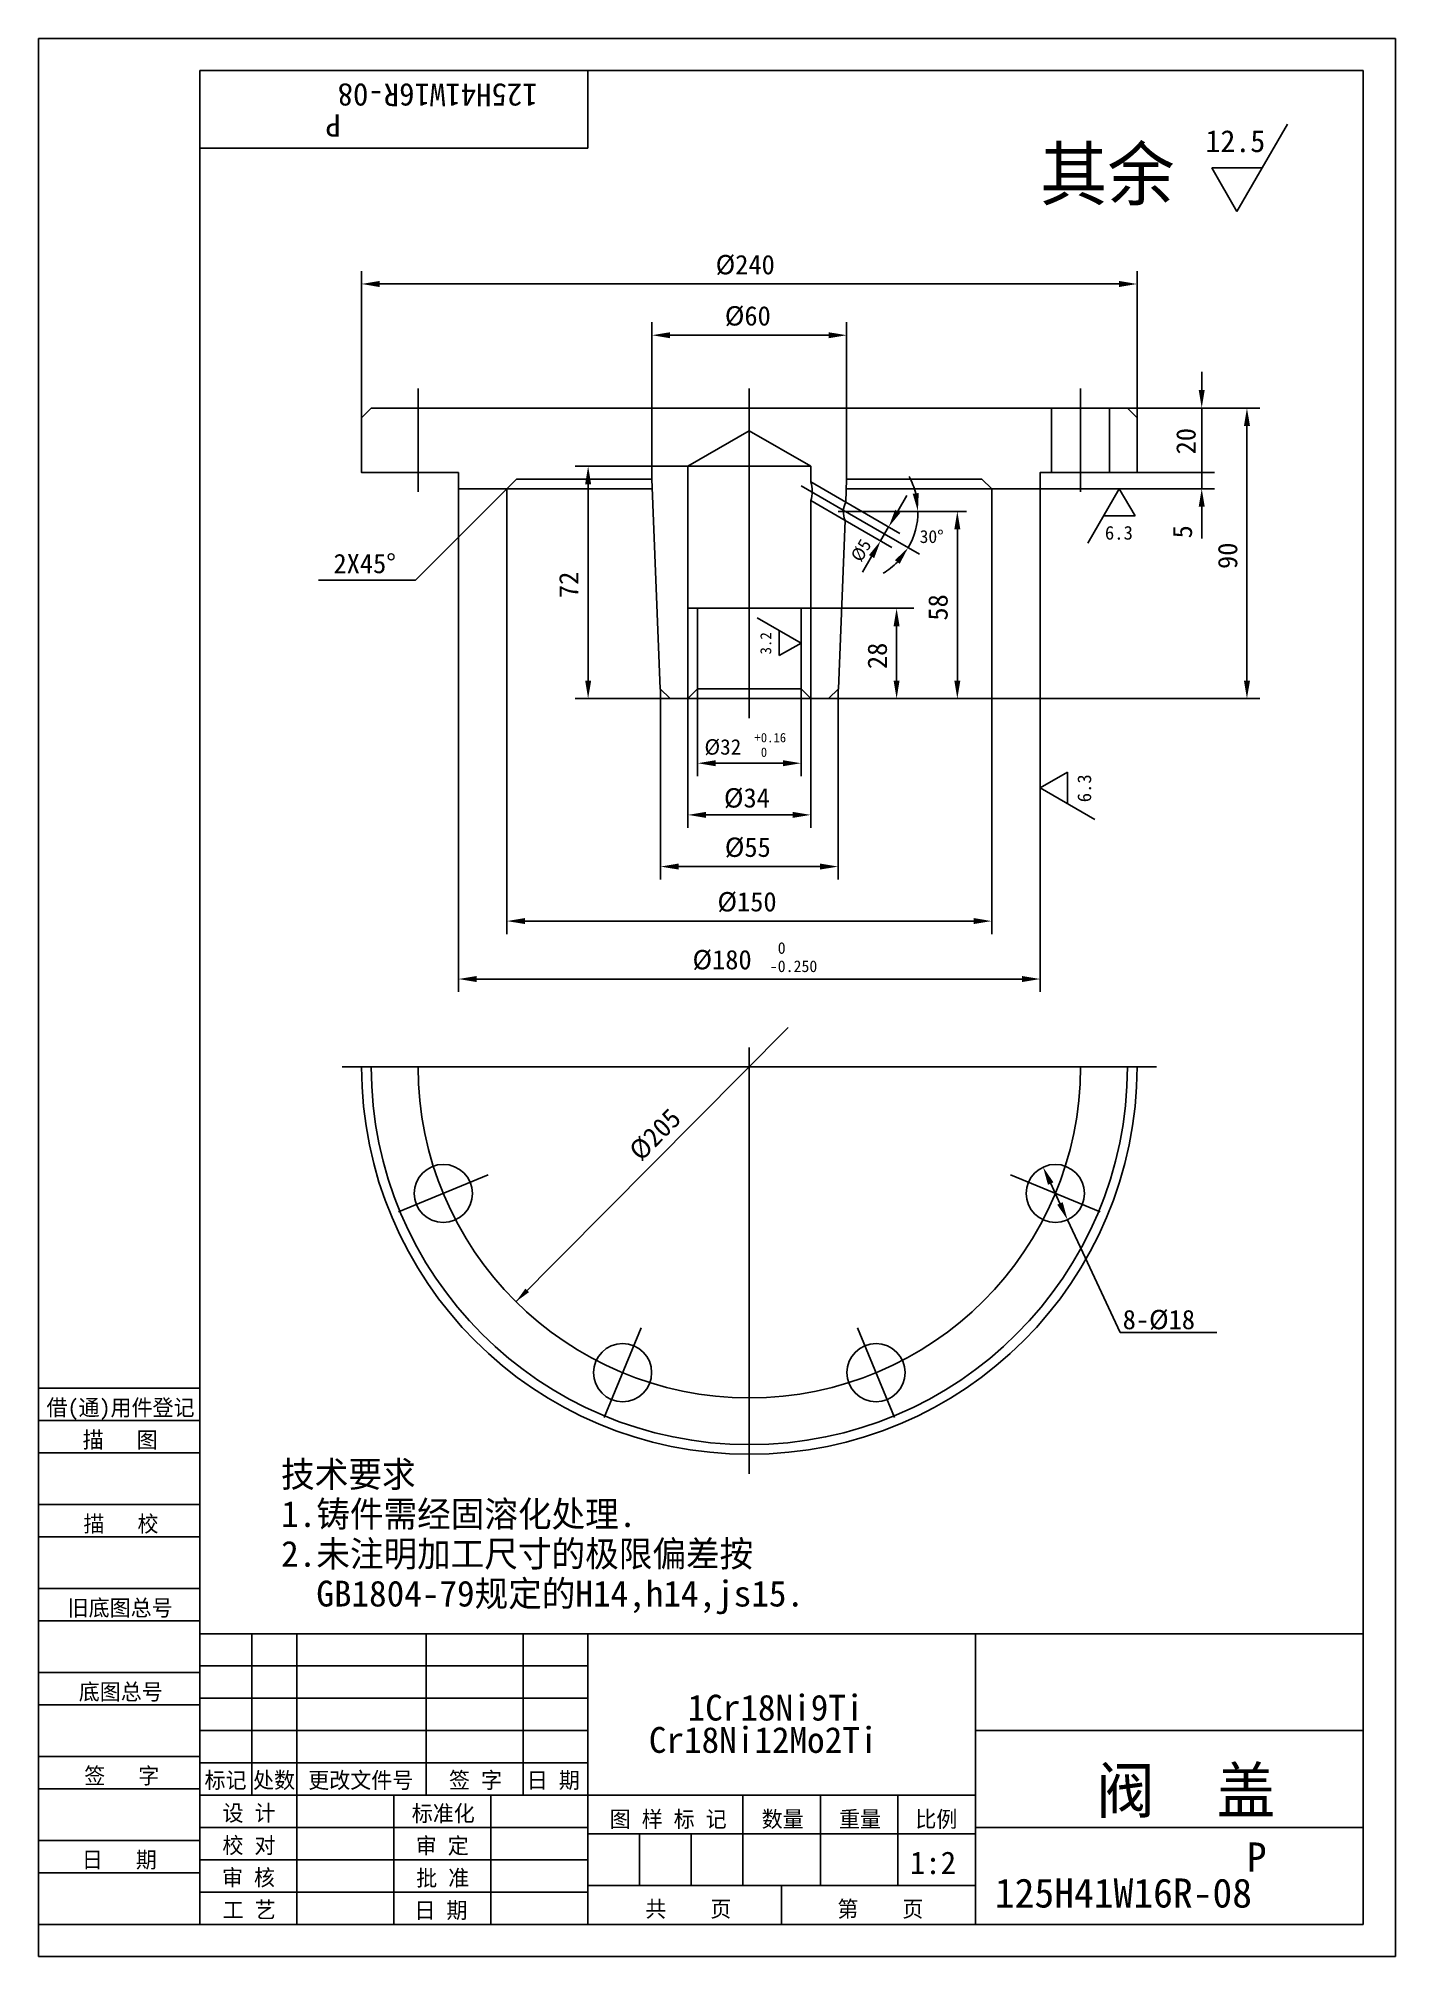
# Model space of a CAD drawing. Header units: metres. Extents: x 0 to 210, y 0 to 297.
import ezdxf

# ---------------------------------------------------------------- set-up
doc = ezdxf.new("R2010")
doc.units = ezdxf.units.M
for name, color, linetype in [('C', 6, 'Continuous'), ('D', 1, 'Continuous'), ('FL', 5, 'Continuous'), ('T', 7, 'Continuous'), ('TL', 4, 'Continuous')]:
    doc.layers.add(name, color=color, linetype=linetype)

# ---------------------------------------------------------------- blocks, each defined once
blk = doc.blocks.new('TUKUN4')
at = {"layer": 'FL'}
for p, q in [((0, 297), (0, 0)), ((210, 297), (0, 297)), ((210, 0), (210, 297)), ((0, 78), (25, 78)), ((0, 70), (25, 70)), ((0, 65), (25, 65)), ((0, 57), (25, 57)), ((0, 52), (25, 52)), ((33, 25), (33, 50)), ((40, 5), (40, 50)), ((60, 25), (60, 50)), ((75, 25), (75, 50)), ((25, 45), (85, 45)), ((0, 44), (25, 44)), ((0, 39), (25, 39)), ((25, 40), (85, 40)), ((25, 35), (85, 35)), ((0, 31), (25, 31)), ((25, 30), (85, 30)), ((0, 26), (25, 26)), ((70, 5), (70, 25)), ((0, 18), (25, 18)), ((25, 20), (85, 20)), ((25, 15), (85, 15)), ((0, 13), (25, 13)), ((25, 10), (85, 10)), ((0, 0), (210, 0))]:
    blk.add_line(p, q, dxfattribs=at)
at = {"layer": 'TL'}
for p, q in [((25, 5), (25, 292)), ((205, 292), (25, 292)), ((85, 292), (85, 280)), ((205, 5), (205, 292)), ((85, 280), (25, 280)), ((0, 88), (25, 88)), ((0, 83), (25, 83)), ((205, 50), (25, 50)), ((85, 5), (85, 50)), ((145, 5), (145, 50)), ((205, 35), (145, 35)), ((145, 25), (25, 25)), ((55, 5), (55, 25)), ((109, 11), (109, 25)), ((121, 11), (121, 25)), ((133, 11), (133, 25)), ((85, 19), (145, 19)), ((93, 11), (93, 19)), ((101, 11), (101, 19)), ((205, 20), (145, 20)), ((145, 11), (85, 11)), ((115, 5), (115, 11)), ((0, 5), (205, 5))]:
    blk.add_line(p, q, dxfattribs=at)
at = {"layer": 'T'}
for s, p in [('借(通)用件登记', (1.26, 83.76)), ('描   图', (6.86, 78.76)), ('描   校', (6.98, 65.76)), ('旧底图总号', (4.52, 52.76)), ('底图总号', (6.25, 39.76)), ('签   字', (7.1, 26.76)), ('标记', (25.71, 26.07)), ('处数', (33.22, 26.07)), ('更改文件号', (41.75, 26.07)), ('签 字', (63.53, 26.07)), ('日 期', (75.57, 26.07)), ('设 计', (28.5, 20.99)), ('标准化', (57.77, 20.93)), ('图 样 标 记', (88.4, 20.04)), ('数量', (111.92, 20.04)), ('重量', (123.88, 20.04)), ('比例', (135.7, 20.04)), ('校 对', (28.48, 15.99)), ('审 定', (58.39, 15.93)), ('日   期', (6.72, 13.76)), ('审 核', (28.41, 10.99)), ('批 准', (58.46, 10.93)), ('共    页', (93.91, 6.13)), ('第    页', (123.62, 6.13)), ('工 艺', (28.52, 5.99)), ('日 期', (58.18, 5.93))]:
    blk.add_text(s, height=2.5, dxfattribs=at).set_placement(p)

msp = doc.modelspace()

# ---------------------------------------------------------------- linework, layer by layer
at = {"layer": 'C'}
for p, q in [((58.75, 242.77), (58.75, 226.77)), ((110, 191.77), (110, 242.77)), ((161.25, 242.77), (161.25, 226.77)), ((127.46, 222.27), (118.02, 227.73)), ((110, 140.77), (110, 74.77)), ((47, 137.77), (173, 137.77)), ((69.58, 121.03), (55.72, 115.29)), ((150.42, 121.03), (164.28, 115.29)), ((93.26, 97.35), (87.52, 83.49)), ((126.74, 97.35), (132.48, 83.49))]:
    msp.add_line(p, q, dxfattribs=at)
msp.add_lwpolyline([(58.75, 137.77, 1), (161.25, 137.77, 1)], format="xyb", dxfattribs=at)
at = {"layer": 'D'}
for p, q in [((193.25, 283.69), (185.44, 270.17)), ((181.54, 276.93), (189.34, 276.93)), ((185.44, 270.17), (181.54, 276.93)), ((50, 238.27), (50, 260.97)), ((52.8, 258.97), (167.2, 258.97)), ((170, 238.27), (170, 260.97)), ((94.94, 228.77), (94.94, 253.04)), ((125.06, 228.77), (125.06, 253.04)), ((97.74, 251.04), (122.26, 251.04)), ((180, 242.57), (180, 245.37)), ((168.5, 239.77), (189, 239.77)), ((170, 239.77), (182, 239.77)), ((180, 239.77), (180, 229.77)), ((187, 236.97), (187, 197.57)), ((100.5, 230.77), (83.06, 230.77)), ((170, 229.77), (182, 229.77)), ((180, 229.77), (178, 229.77)), ((180, 229.77), (180, 227.27)), ((72.5, 227.27), (58.36, 213.13)), ((65, 227.27), (65, 149.36)), ((72.5, 227.27), (72.5, 158.33)), ((85.06, 197.57), (85.06, 227.97)), ((132.96, 223.78), (134.36, 226.2)), ((147.5, 227.27), (147.5, 158.33)), ((155, 227.27), (182, 227.27)), ((155, 227.27), (155, 149.36)), ((162.37, 218.82), (167.25, 227.27)), ((167.25, 227.27), (169.68, 223.05)), ((123.75, 223.77), (143.61, 223.77)), ((124.92, 225.19), (133.3, 220.35)), ((169.68, 223.05), (164.81, 223.05)), ((180, 224.47), (180, 221.67)), ((124.81, 222.36), (132.05, 218.19)), ((127.46, 222.27), (136.32, 217.16)), ((130.31, 219.19), (131.56, 221.35)), ((142.19, 197.57), (142.19, 220.97)), ((180, 221.67), (180, 219.58)), ((128.91, 216.76), (127.51, 214.34)), ((58.36, 213.13), (43.36, 213.13)), ((100.5, 208.77), (100.5, 174.77)), ((119.5, 208.77), (135.47, 208.77)), ((119.5, 208.77), (119.5, 174.77)), ((111.24, 207.28), (118, 203.38)), ((114.62, 201.43), (114.62, 205.33)), ((132.79, 197.57), (132.79, 205.97)), ((118, 203.38), (114.62, 201.43)), ((96.25, 196.22), (96.25, 166.77)), ((102, 196.27), (102, 182.77)), ((118, 196.27), (118, 182.77)), ((123.75, 196.22), (123.75, 166.77)), ((97.75, 194.77), (83.06, 194.77)), ((122.25, 194.77), (189, 194.77)), ((123.75, 194.77), (147.75, 194.77)), ((123.75, 194.77), (137.19, 194.77)), ((104.8, 184.77), (115.2, 184.77)), ((155, 180.95), (159.22, 183.39)), ((159.22, 183.39), (159.22, 178.52)), ((163.45, 176.08), (155, 180.95)), ((103.3, 176.77), (116.7, 176.77)), ((99.05, 168.77), (120.95, 168.77)), ((75.3, 160.33), (144.7, 160.33)), ((67.8, 151.36), (152.2, 151.36)), ((73.89, 101.4), (116.02, 143.83)), ((158.07, 116.61), (156.63, 119.7)), ((159.24, 114.07), (161.6, 109)), ((161.6, 109), (167.36, 96.61)), ((167.36, 96.61), (182.36, 96.61))]:
    msp.add_line(p, q, dxfattribs=at)
for start, end in [(14.33, 28.65), (330, 0), (301.35, 315.67)]:
    msp.add_arc((124.87, 223.77), 11.23, start, end, dxfattribs=at)
for points in [[(52.8, 259.44), (52.8, 258.5), (50, 258.97)], [(167.2, 259.44), (167.2, 258.5), (170, 258.97)], [(97.74, 251.5), (97.74, 250.57), (94.94, 251.04)], [(122.26, 251.5), (122.26, 250.57), (125.06, 251.04)], [(179.53, 242.57), (180.47, 242.57), (180, 239.77)], [(186.53, 236.97), (187.47, 236.97), (187, 239.77)], [(84.6, 227.97), (85.53, 227.97), (85.06, 230.77)], [(136.21, 226.61), (135.28, 226.49), (136.09, 223.77)], [(179.53, 224.47), (180.47, 224.47), (180, 227.27)], [(132.56, 224.01), (133.37, 223.54), (131.56, 221.35)], [(141.72, 220.97), (142.65, 220.97), (142.19, 223.77)], [(128.51, 216.99), (129.32, 216.53), (130.31, 219.19)], [(132.53, 216.21), (133.27, 215.65), (134.59, 218.16)], [(132.32, 205.97), (133.25, 205.97), (132.79, 208.77)], [(84.6, 197.57), (85.53, 197.57), (85.06, 194.77)], [(132.32, 197.57), (133.25, 197.57), (132.79, 194.77)], [(141.72, 197.57), (142.65, 197.57), (142.19, 194.77)], [(186.53, 197.57), (187.47, 197.57), (187, 194.77)], [(104.8, 185.24), (104.8, 184.31), (102, 184.77)], [(115.2, 185.24), (115.2, 184.31), (118, 184.77)], [(103.3, 177.24), (103.3, 176.31), (100.5, 176.77)], [(116.7, 177.24), (116.7, 176.31), (119.5, 176.77)], [(99.05, 169.24), (99.05, 168.31), (96.25, 168.77)], [(120.95, 169.24), (120.95, 168.31), (123.75, 168.77)], [(75.3, 160.8), (75.3, 159.87), (72.5, 160.33)], [(144.7, 160.8), (144.7, 159.87), (147.5, 160.33)], [(67.8, 151.83), (67.8, 150.89), (65, 151.36)], [(152.2, 151.83), (152.2, 150.89), (155, 151.36)], [(156.21, 119.5), (157.06, 119.89), (155.45, 122.24)], [(157.64, 116.42), (158.49, 116.81), (159.24, 114.07)], [(75.35, 103.43), (73.89, 101.4), (75.91, 102.88)]]:
    msp.add_solid(points, dxfattribs=at)
at = {"layer": 'TL'}
for p, q in [((156.75, 239.77), (165.75, 239.77)), ((156.75, 239.77), (156.75, 229.77)), ((165.75, 239.77), (165.75, 229.77)), ((100.5, 230.77), (110, 236.26)), ((119.5, 230.77), (110, 236.26)), ((72.5, 227.27), (74, 228.77)), ((74, 228.77), (94.94, 228.77)), ((100.5, 230.77), (119.5, 230.77)), ((146, 228.77), (125.06, 228.77)), ((147.5, 227.27), (146, 228.77)), ((165.75, 229.77), (156.75, 229.77)), ((72.5, 227.27), (95, 227.27)), ((124.92, 225.19), (119.5, 228.32)), ((147.5, 227.27), (125, 227.27)), ((124.81, 222.36), (119.5, 225.43)), ((102, 208.77), (118, 208.77)), ((102, 196.27), (118, 196.27)), ((119.5, 194.77), (100.5, 194.77))]:
    msp.add_line(p, q, dxfattribs=at)
for points in [[(72.5, 227.27), (65, 227.27), (65, 229.77), (50, 229.77), (50, 238.27), (51.5, 239.77), (156.75, 239.77)], [(165.75, 239.77), (168.5, 239.77), (170, 238.27)], [(170, 238.27), (170, 229.77), (165.75, 229.77)], [(100.5, 230.77), (100.5, 208.77), (102, 208.77), (102, 196.27), (100.5, 194.77), (97.75, 194.77), (96.19, 196.27), (94.94, 228.77)], [(119.5, 228.32), (119.5, 230.77)], [(125.06, 228.77), (124.92, 225.19)], [(156.75, 229.77), (155, 229.77), (155, 227.27), (147.5, 227.27)], [(124.81, 222.36), (123.81, 196.27), (122.25, 194.77), (119.5, 194.77), (118, 196.27), (118, 208.77), (119.5, 208.77), (119.5, 225.43)]]:
    msp.add_lwpolyline(points, dxfattribs=at)
for points in [[(119.5, 228.32, -0.17), (119.5, 225.43, -0.17)], [(124.92, 225.19, 0.22), (124.81, 222.36, 0.22)], [(50, 137.77, 1), (170, 137.77, 1)], [(51.5, 137.77, 1), (168.5, 137.77, 1)]]:
    msp.add_lwpolyline(points, format="xyb", dxfattribs=at)
for centre in [(62.65, 118.16), (157.35, 118.16), (90.39, 90.42), (129.61, 90.42)]:
    msp.add_circle(centre, 4.5, dxfattribs=at)

# ---------------------------------------------------------------- block references
at = {"layer": 'D'}
msp.add_blockref('TUKUN4', (0, 0), dxfattribs=at)

# ---------------------------------------------------------------- texts
for s, height, rotation, p in [('125H41W16R-08', 3.5, 180, (77.25, 290)), ('       P', 3.5, 180, (63.47, 285.26)), ('20', 3, 90, (179.05, 232.59)), ('5', 3, 90, (178.5, 219.58)), ('%%C5', 2, 60, (127.29, 215.77)), ('90', 3, 90, (185.5, 214.85)), ('72', 3, 90, (83.56, 210.35)), ('58', 3, 90, (140.69, 206.85)), ('3.2', 1.7, 90, (113.39, 201.6)), ('28', 3, 90, (131.29, 199.35)), ('6.3', 2.12, 90, (162.89, 178.73)), ('%%C205', 3, 45.21, (93.23, 123))]:
    msp.add_text(s, height=height, rotation=rotation, dxfattribs=at).set_placement(p)
for s, height, p in [('12.5', 3.4, (180.58, 279.39)), ('其余', 8, (155, 272)), ('%%C240', 3, (104.79, 260.47)), ('%%C60', 3, (106.21, 252.54)), ('30%%D', 2, (136.35, 218.87)), ('6.3', 2.12, (165.02, 219.39)), ('2X45%%D', 3, (45.66, 214.19)), ('%%C32', 2.4, (103.06, 186.1)), ('+0.16', 1.44, (110.8, 188.02)), (' 0', 1.44, (110.8, 185.76)), ('%%C34', 3, (106.07, 177.91)), ('%%C55', 3, (106.21, 170.27)), ('%%C150', 3, (105.07, 161.83)), ('%%C180', 3, (101.21, 152.86)), (' 0', 1.8, (113.17, 155.26)), ('-0.250', 1.8, (113.17, 152.44)), ('8-%%C18', 3, (167.77, 97.14)), ('技术要求', 4, (37.56, 72.69)), ('1.铸件需经固溶化处理.', 4, (37.56, 66.53)), ('2.未注明加工尺寸的极限偏差按', 4, (37.56, 60.37)), ('  GB1804-79规定的H14,h14,js15.', 4, (37.56, 54.21)), ('1Cr18Ni9Ti', 4, (100.45, 36.55)), ('Cr18Ni12Mo2Ti', 4, (94.45, 31.55)), ('阀  盖', 7, (163.67, 22.24)), ('1:2', 3.5, (134.85, 12.78)), ('      P', 4.5, (168.61, 13.18)), ('125H41W16R-08', 4.5, (147.99, 7.6))]:
    msp.add_text(s, height=height, dxfattribs=at).set_placement(p)

doc.saveas('drawing.dxf')
